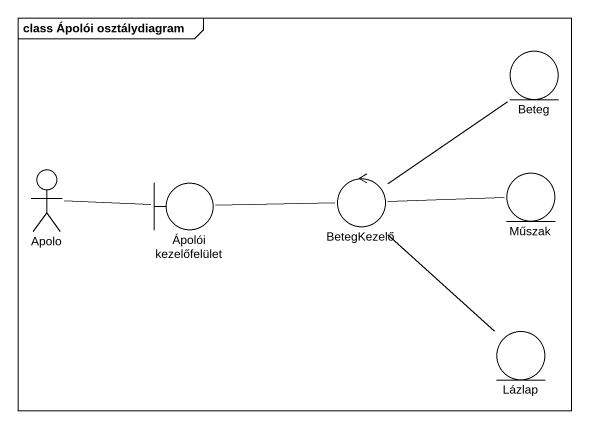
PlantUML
@startuml
mainframe class Ápolói osztálydiagram
entity Beteg
actor Apolo
boundary "Ápolói kezelőfelület" as Ápolói_kezelőfelület
control BetegKezelő
entity Műszak
entity Lázlap
Apolo -right- Ápolói_kezelőfelület
Ápolói_kezelőfelület -right- BetegKezelő
BetegKezelő -up- Beteg
BetegKezelő -right- Műszak
BetegKezelő -- Lázlap
@enduml
